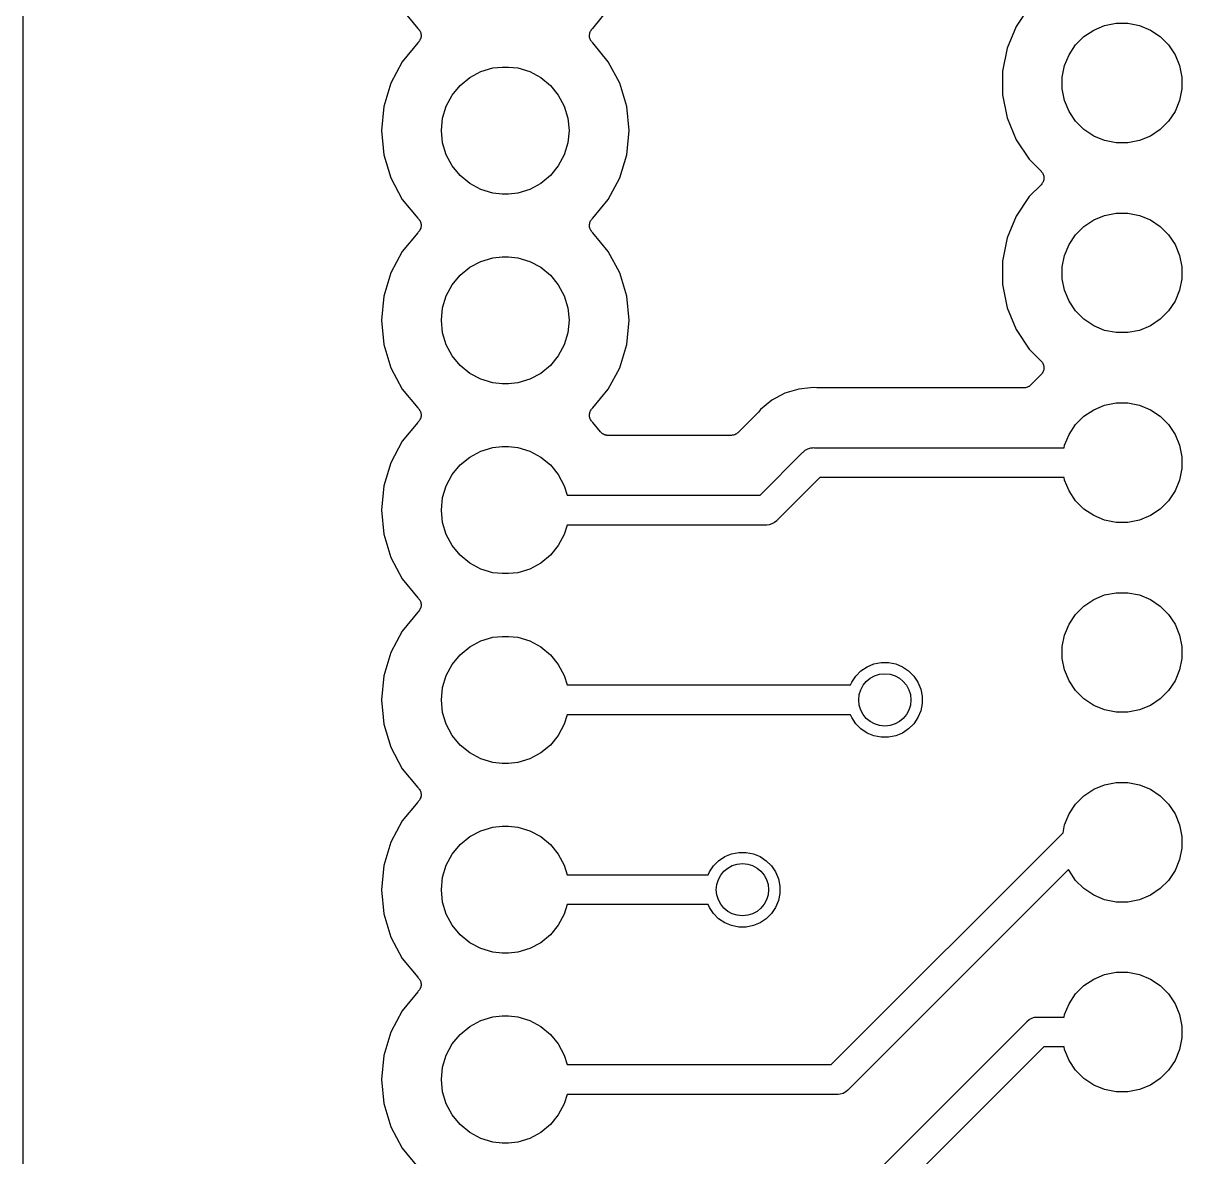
# Model space of a CAD drawing. Extents: x 122.5 to 192.5, y -149.3 to -74.2.
# Drawn here: x 122.45 to 137.96, y -104.54 to -89.37 of the extents above; entities that cross this region are included whole.
import ezdxf

# ---------------------------------------------------------------- set-up
doc = ezdxf.new("R2010")
doc.units = 0
doc.header["$MEASUREMENT"] = 0
doc.layers.add('BLACK', color=7, linetype='CONTINUOUS')

msp = doc.modelspace()

# ---------------------------------------------------------------- linework, layer by layer
at = {"layer": 'BLACK', "linetype": 'CONTINUOUS'}
for p, q in [((122.453, -149.2), (122.453, -74.32)), ((135.917, -89.1501), (135.742, -89.4121)), ((127.526, -89.1861), (127.733, -89.4374)), ((130.077, -89.438), (130.284, -89.1861)), ((127.733, -89.4374), (127.733, -89.4374)), ((127.733, -89.4374), (127.733, -89.4375)), ((127.733, -89.4375), (127.733, -89.4375)), ((127.733, -89.4375), (127.733, -89.438)), ((127.733, -89.438), (127.742, -89.4466)), ((127.742, -89.4466), (127.75, -89.4551)), ((127.75, -89.4551), (127.75, -89.4554)), ((127.75, -89.4554), (127.751, -89.4557)), ((127.751, -89.4557), (127.757, -89.4658)), ((127.757, -89.4658), (127.764, -89.4758)), ((130.042, -89.4861), (130.047, -89.4749)), ((130.047, -89.4743), (130.054, -89.4643)), ((130.047, -89.4746), (130.047, -89.4743)), ((130.047, -89.4749), (130.047, -89.4746)), ((130.054, -89.4643), (130.06, -89.4543)), ((130.06, -89.4543), (130.061, -89.4541)), ((130.061, -89.4537), (130.07, -89.4453)), ((130.061, -89.4541), (130.061, -89.4537)), ((130.07, -89.4453), (130.077, -89.438)), ((135.742, -89.4121), (135.621, -89.7033)), ((136.65, -89.5486), (136.781, -89.461)), ((136.781, -89.461), (136.927, -89.4007)), ((136.927, -89.4007), (137.081, -89.37)), ((137.081, -89.37), (137.239, -89.37)), ((137.239, -89.37), (137.393, -89.4007)), ((137.393, -89.4007), (137.539, -89.461)), ((137.539, -89.461), (137.67, -89.5486)), ((127.74, -89.6248), (127.733, -89.632)), ((127.749, -89.6163), (127.74, -89.6248)), ((127.75, -89.6157), (127.749, -89.6159)), ((127.749, -89.6159), (127.749, -89.6163)), ((127.756, -89.6057), (127.75, -89.6157)), ((127.763, -89.5957), (127.756, -89.6057)), ((127.768, -89.5839), (127.763, -89.5951)), ((127.763, -89.5951), (127.763, -89.5954)), ((127.763, -89.5954), (127.763, -89.5957)), ((127.764, -89.4758), (127.764, -89.4762)), ((127.764, -89.4762), (127.764, -89.4765)), ((127.764, -89.4765), (127.769, -89.4877)), ((127.773, -89.5729), (127.768, -89.5839)), ((127.769, -89.4877), (127.773, -89.4988)), ((127.773, -89.4988), (127.773, -89.4992)), ((127.773, -89.4992), (127.773, -89.4995)), ((127.773, -89.4995), (127.776, -89.5114)), ((127.775, -89.5604), (127.773, -89.5722)), ((127.773, -89.5722), (127.773, -89.5725)), ((127.773, -89.5725), (127.773, -89.5729)), ((127.778, -89.5487), (127.775, -89.5604)), ((127.776, -89.5114), (127.778, -89.5231)), ((127.778, -89.5231), (127.778, -89.5235)), ((127.778, -89.5235), (127.778, -89.5239)), ((127.778, -89.5239), (127.778, -89.5359)), ((127.778, -89.5359), (127.778, -89.5479)), ((127.778, -89.5479), (127.778, -89.5483)), ((127.778, -89.5483), (127.778, -89.5487)), ((130.032, -89.5213), (130.035, -89.5096)), ((130.032, -89.5217), (130.032, -89.5213)), ((130.032, -89.5221), (130.032, -89.5217)), ((130.032, -89.5341), (130.032, -89.5221)), ((130.032, -89.5461), (130.032, -89.5341)), ((130.032, -89.5465), (130.032, -89.5461)), ((130.032, -89.5469), (130.032, -89.5465)), ((130.034, -89.5586), (130.032, -89.5469)), ((130.037, -89.5705), (130.034, -89.5586)), ((130.035, -89.5096), (130.037, -89.4978)), ((130.037, -89.4971), (130.042, -89.4861)), ((130.037, -89.4975), (130.037, -89.4971)), ((130.037, -89.4978), (130.037, -89.4975)), ((130.037, -89.5708), (130.037, -89.5705)), ((130.037, -89.5712), (130.037, -89.5708)), ((130.041, -89.5823), (130.037, -89.5712)), ((130.046, -89.5935), (130.041, -89.5823)), ((130.046, -89.5938), (130.046, -89.5935)), ((130.046, -89.5942), (130.046, -89.5938)), ((130.053, -89.6042), (130.046, -89.5942)), ((130.059, -89.6143), (130.053, -89.6042)), ((130.06, -89.6146), (130.059, -89.6143)), ((130.06, -89.6149), (130.06, -89.6146)), ((130.068, -89.6234), (130.06, -89.6149)), ((130.077, -89.632), (130.068, -89.6234)), ((136.539, -89.66), (136.65, -89.5486)), ((137.67, -89.5486), (137.781, -89.66)), ((127.733, -89.632), (127.526, -89.8839)), ((130.077, -89.6325), (130.077, -89.632)), ((130.077, -89.6326), (130.077, -89.6325)), ((130.077, -89.6325), (130.077, -89.6325)), ((130.077, -89.6325), (130.077, -89.6325)), ((130.284, -89.8839), (130.077, -89.6326)), ((135.621, -89.7033), (135.56, -90.0124)), ((136.451, -89.7911), (136.539, -89.66)), ((137.781, -89.66), (137.869, -89.7911)), ((127.526, -89.8839), (127.373, -90.1705)), ((130.437, -90.1705), (130.284, -89.8839)), ((136.36, -90.0912), (136.391, -89.9366)), ((136.391, -89.9366), (136.451, -89.7911)), ((137.869, -89.7911), (137.929, -89.9366)), ((137.929, -89.9366), (137.96, -90.0912)), ((128.301, -90.2011), (128.43, -90.0948)), ((128.43, -90.0948), (128.578, -90.0159)), ((128.578, -90.0159), (128.738, -89.9673)), ((128.738, -89.9673), (128.863, -89.955)), ((128.863, -89.955), (128.947, -89.955)), ((128.947, -89.955), (129.072, -89.9673)), ((129.072, -89.9673), (129.232, -90.0159)), ((129.232, -90.0159), (129.38, -90.0948)), ((129.38, -90.0948), (129.509, -90.2011)), ((135.56, -90.0124), (135.56, -90.3276)), ((136.36, -90.2488), (136.36, -90.0912)), ((137.96, -90.0912), (137.96, -90.2488)), ((127.373, -90.1705), (127.279, -90.4815)), ((128.195, -90.3305), (128.301, -90.2011)), ((129.509, -90.2011), (129.615, -90.3305)), ((130.531, -90.4815), (130.437, -90.1705)), ((136.391, -90.4034), (136.36, -90.2488)), ((137.96, -90.2488), (137.929, -90.4034)), ((128.116, -90.4781), (128.195, -90.3305)), ((129.615, -90.3305), (129.694, -90.4781)), ((135.56, -90.3276), (135.621, -90.6367)), ((136.451, -90.5489), (136.391, -90.4034)), ((137.929, -90.4034), (137.869, -90.5489)), ((127.279, -90.4815), (127.247, -90.805)), ((128.067, -90.6384), (128.116, -90.4781)), ((129.694, -90.4781), (129.743, -90.6384)), ((130.563, -90.805), (130.531, -90.4815)), ((136.539, -90.68), (136.451, -90.5489)), ((137.869, -90.5489), (137.781, -90.68)), ((128.051, -90.805), (128.067, -90.6384)), ((129.743, -90.6384), (129.759, -90.805)), ((135.621, -90.6367), (135.742, -90.9279)), ((136.65, -90.7914), (136.539, -90.68)), ((137.781, -90.68), (137.67, -90.7914)), ((127.247, -90.805), (127.279, -91.1285)), ((128.067, -90.9716), (128.051, -90.805)), ((129.759, -90.805), (129.743, -90.9716)), ((130.531, -91.1285), (130.563, -90.805)), ((136.781, -90.879), (136.65, -90.7914)), ((137.67, -90.7914), (137.539, -90.879)), ((128.116, -91.1319), (128.067, -90.9716)), ((129.743, -90.9716), (129.694, -91.1319)), ((135.742, -90.9279), (135.917, -91.1899)), ((136.927, -90.9393), (136.781, -90.879)), ((137.081, -90.97), (136.927, -90.9393)), ((137.239, -90.97), (137.081, -90.97)), ((137.393, -90.9393), (137.239, -90.97)), ((137.539, -90.879), (137.393, -90.9393)), ((127.279, -91.1285), (127.373, -91.4395)), ((128.195, -91.2795), (128.116, -91.1319)), ((129.694, -91.1319), (129.615, -91.2795)), ((130.437, -91.4395), (130.531, -91.1285)), ((128.301, -91.4089), (128.195, -91.2795)), ((129.615, -91.2795), (129.509, -91.4089)), ((135.917, -91.1899), (136.077, -91.3502)), ((127.373, -91.4395), (127.526, -91.7261)), ((128.43, -91.5152), (128.301, -91.4089)), ((129.509, -91.4089), (129.38, -91.5152)), ((130.284, -91.7261), (130.437, -91.4395)), ((136.077, -91.3502), (136.078, -91.3508)), ((136.078, -91.3508), (136.078, -91.3508)), ((136.078, -91.3508), (136.078, -91.3508)), ((136.078, -91.3508), (136.079, -91.3515)), ((136.079, -91.3515), (136.086, -91.3609)), ((136.086, -91.3609), (136.094, -91.3701)), ((136.094, -91.3701), (136.094, -91.3705)), ((136.094, -91.3705), (136.094, -91.3708)), ((136.094, -91.3708), (136.1, -91.3815)), ((136.105, -91.4896), (136.099, -91.5001)), ((136.1, -91.3815), (136.105, -91.392)), ((136.105, -91.392), (136.105, -91.3924)), ((136.105, -91.3924), (136.106, -91.3928)), ((136.108, -91.4774), (136.105, -91.4888)), ((136.105, -91.4888), (136.105, -91.4892)), ((136.105, -91.4892), (136.105, -91.4896)), ((136.106, -91.3928), (136.109, -91.4044)), ((136.112, -91.466), (136.108, -91.4774)), ((136.109, -91.4044), (136.112, -91.4158)), ((136.112, -91.4158), (136.112, -91.4162)), ((136.112, -91.4162), (136.112, -91.4166)), ((136.112, -91.4166), (136.114, -91.4285)), ((136.113, -91.4532), (136.112, -91.4651)), ((136.112, -91.4651), (136.112, -91.4655)), ((136.112, -91.4655), (136.112, -91.466)), ((136.115, -91.4413), (136.113, -91.4532)), ((136.114, -91.4285), (136.115, -91.4404)), ((136.115, -91.4404), (136.115, -91.4409)), ((136.115, -91.4409), (136.115, -91.4413)), ((128.578, -91.5941), (128.43, -91.5152)), ((128.738, -91.6427), (128.578, -91.5941)), ((128.863, -91.655), (128.738, -91.6427)), ((129.072, -91.6427), (128.947, -91.655)), ((129.232, -91.5941), (129.072, -91.6427)), ((129.38, -91.5152), (129.232, -91.5941)), ((136.077, -91.5298), (135.917, -91.6901)), ((136.085, -91.5205), (136.077, -91.5298)), ((136.093, -91.5114), (136.085, -91.5205)), ((136.099, -91.5001), (136.093, -91.5106)), ((136.093, -91.5106), (136.093, -91.511)), ((136.093, -91.511), (136.093, -91.5114)), ((127.526, -91.7261), (127.733, -91.9774)), ((128.947, -91.655), (128.863, -91.655)), ((130.077, -91.978), (130.284, -91.7261)), ((135.917, -91.6901), (135.742, -91.9521)), ((135.742, -91.9521), (135.621, -92.2433)), ((136.781, -92.001), (136.927, -91.9407)), ((136.927, -91.9407), (137.081, -91.91)), ((137.081, -91.91), (137.239, -91.91)), ((137.239, -91.91), (137.393, -91.9407)), ((137.393, -91.9407), (137.539, -92.001)), ((127.733, -91.9774), (127.733, -91.9774)), ((127.733, -91.9774), (127.733, -91.9775)), ((127.733, -91.9775), (127.733, -91.9775)), ((127.733, -91.9775), (127.733, -91.978)), ((127.733, -91.978), (127.742, -91.9866)), ((127.742, -91.9866), (127.75, -91.9951)), ((127.75, -91.9951), (127.75, -91.9954)), ((127.75, -91.9954), (127.751, -91.9957)), ((127.751, -91.9957), (127.757, -92.0058)), ((127.757, -92.0058), (127.764, -92.0158)), ((127.764, -92.0158), (127.764, -92.0162)), ((127.764, -92.0162), (127.764, -92.0165)), ((127.764, -92.0165), (127.769, -92.0277)), ((127.769, -92.0277), (127.773, -92.0388)), ((127.773, -92.0388), (127.773, -92.0392)), ((127.773, -92.0392), (127.773, -92.0395)), ((127.773, -92.0395), (127.776, -92.0514)), ((127.775, -92.1004), (127.773, -92.1122)), ((127.778, -92.0887), (127.775, -92.1004)), ((127.776, -92.0514), (127.778, -92.0631)), ((127.778, -92.0631), (127.778, -92.0635)), ((127.778, -92.0635), (127.778, -92.0639)), ((127.778, -92.0639), (127.778, -92.0759)), ((127.778, -92.0759), (127.778, -92.0879)), ((127.778, -92.0879), (127.778, -92.0883)), ((127.778, -92.0883), (127.778, -92.0887)), ((130.032, -92.0613), (130.035, -92.0496)), ((130.032, -92.0617), (130.032, -92.0613)), ((130.032, -92.0621), (130.032, -92.0617)), ((130.032, -92.0741), (130.032, -92.0621)), ((130.032, -92.0861), (130.032, -92.0741)), ((130.032, -92.0865), (130.032, -92.0861)), ((130.032, -92.0869), (130.032, -92.0865)), ((130.034, -92.0986), (130.032, -92.0869)), ((130.037, -92.1105), (130.034, -92.0986)), ((130.035, -92.0496), (130.037, -92.0378)), ((130.037, -92.0371), (130.042, -92.0261)), ((130.037, -92.0375), (130.037, -92.0371)), ((130.037, -92.0378), (130.037, -92.0375)), ((130.037, -92.1108), (130.037, -92.1105)), ((130.037, -92.1112), (130.037, -92.1108)), ((130.041, -92.1223), (130.037, -92.1112)), ((130.042, -92.0261), (130.047, -92.0149)), ((130.047, -92.0143), (130.054, -92.0043)), ((130.047, -92.0146), (130.047, -92.0143)), ((130.047, -92.0149), (130.047, -92.0146)), ((130.054, -92.0043), (130.06, -91.9943)), ((130.06, -91.9943), (130.061, -91.9941)), ((130.061, -91.9937), (130.07, -91.9853)), ((130.061, -91.9941), (130.061, -91.9937)), ((130.07, -91.9853), (130.077, -91.978)), ((136.539, -92.2), (136.65, -92.0886)), ((136.65, -92.0886), (136.781, -92.001)), ((137.539, -92.001), (137.67, -92.0886)), ((137.67, -92.0886), (137.781, -92.2)), ((127.733, -92.172), (127.526, -92.4239)), ((127.74, -92.1648), (127.733, -92.172)), ((127.749, -92.1563), (127.74, -92.1648)), ((127.75, -92.1557), (127.749, -92.1559)), ((127.749, -92.1559), (127.749, -92.1563)), ((127.756, -92.1457), (127.75, -92.1557)), ((127.763, -92.1357), (127.756, -92.1457)), ((127.768, -92.1239), (127.763, -92.1351)), ((127.763, -92.1351), (127.763, -92.1354)), ((127.763, -92.1354), (127.763, -92.1357)), ((127.773, -92.1129), (127.768, -92.1239)), ((127.773, -92.1122), (127.773, -92.1125)), ((127.773, -92.1125), (127.773, -92.1129)), ((130.046, -92.1335), (130.041, -92.1223)), ((130.046, -92.1338), (130.046, -92.1335)), ((130.046, -92.1342), (130.046, -92.1338)), ((130.053, -92.1442), (130.046, -92.1342)), ((130.059, -92.1543), (130.053, -92.1442)), ((130.06, -92.1546), (130.059, -92.1543)), ((130.06, -92.1549), (130.06, -92.1546)), ((130.068, -92.1634), (130.06, -92.1549)), ((130.077, -92.172), (130.068, -92.1634)), ((130.077, -92.1725), (130.077, -92.172)), ((130.077, -92.1726), (130.077, -92.1725)), ((130.077, -92.1725), (130.077, -92.1725)), ((130.284, -92.4239), (130.077, -92.1726)), ((130.077, -92.1726), (130.077, -92.1726)), ((135.621, -92.2433), (135.56, -92.5524)), ((136.451, -92.3311), (136.539, -92.2)), ((137.781, -92.2), (137.869, -92.3311)), ((136.391, -92.4766), (136.451, -92.3311)), ((137.869, -92.3311), (137.929, -92.4766)), ((127.526, -92.4239), (127.373, -92.7105)), ((128.43, -92.6348), (128.578, -92.5559)), ((128.578, -92.5559), (128.738, -92.5073)), ((128.738, -92.5073), (128.863, -92.495)), ((128.863, -92.495), (128.947, -92.495)), ((128.947, -92.495), (129.072, -92.5073)), ((129.072, -92.5073), (129.232, -92.5559)), ((129.232, -92.5559), (129.38, -92.6348)), ((130.437, -92.7105), (130.284, -92.4239)), ((135.56, -92.5524), (135.56, -92.8676)), ((136.36, -92.6312), (136.391, -92.4766)), ((137.929, -92.4766), (137.96, -92.6312)), ((127.373, -92.7105), (127.279, -93.0215)), ((128.301, -92.7411), (128.43, -92.6348)), ((129.38, -92.6348), (129.509, -92.7411)), ((130.531, -93.0215), (130.437, -92.7105)), ((136.36, -92.7888), (136.36, -92.6312)), ((137.96, -92.6312), (137.96, -92.7888)), ((128.116, -93.0181), (128.195, -92.8705)), ((128.195, -92.8705), (128.301, -92.7411)), ((129.509, -92.7411), (129.615, -92.8705)), ((129.615, -92.8705), (129.694, -93.0181)), ((135.56, -92.8676), (135.621, -93.1767)), ((136.391, -92.9434), (136.36, -92.7888)), ((137.96, -92.7888), (137.929, -92.9434)), ((127.279, -93.0215), (127.247, -93.345)), ((128.067, -93.1784), (128.116, -93.0181)), ((129.694, -93.0181), (129.743, -93.1784)), ((130.563, -93.345), (130.531, -93.0215)), ((136.451, -93.0889), (136.391, -92.9434)), ((137.929, -92.9434), (137.869, -93.0889)), ((128.051, -93.345), (128.067, -93.1784)), ((129.743, -93.1784), (129.759, -93.345)), ((135.621, -93.1767), (135.742, -93.4679)), ((136.539, -93.22), (136.451, -93.0889)), ((137.869, -93.0889), (137.781, -93.22)), ((127.247, -93.345), (127.279, -93.6685)), ((128.067, -93.5116), (128.051, -93.345)), ((129.759, -93.345), (129.743, -93.5116)), ((130.531, -93.6685), (130.563, -93.345)), ((136.65, -93.3314), (136.539, -93.22)), ((136.781, -93.419), (136.65, -93.3314)), ((137.67, -93.3314), (137.539, -93.419)), ((137.781, -93.22), (137.67, -93.3314)), ((135.742, -93.4679), (135.917, -93.7299)), ((136.927, -93.4793), (136.781, -93.419)), ((137.081, -93.51), (136.927, -93.4793)), ((137.393, -93.4793), (137.239, -93.51)), ((137.539, -93.419), (137.393, -93.4793)), ((128.116, -93.6719), (128.067, -93.5116)), ((129.743, -93.5116), (129.694, -93.6719)), ((137.239, -93.51), (137.081, -93.51)), ((127.279, -93.6685), (127.373, -93.9795)), ((128.195, -93.8195), (128.116, -93.6719)), ((129.694, -93.6719), (129.615, -93.8195)), ((130.437, -93.9795), (130.531, -93.6685)), ((135.917, -93.7299), (136.077, -93.8902)), ((128.301, -93.9489), (128.195, -93.8195)), ((128.43, -94.0552), (128.301, -93.9489)), ((129.509, -93.9489), (129.38, -94.0552)), ((129.615, -93.8195), (129.509, -93.9489)), ((136.077, -93.8902), (136.078, -93.8908)), ((136.078, -93.8908), (136.078, -93.8908)), ((136.078, -93.8908), (136.078, -93.8909)), ((136.078, -93.8909), (136.079, -93.8915)), ((136.079, -93.8915), (136.086, -93.9008)), ((136.086, -93.9008), (136.094, -93.9101)), ((136.094, -93.9101), (136.094, -93.9105)), ((136.094, -93.9105), (136.094, -93.9108)), ((136.094, -93.9108), (136.1, -93.9214)), ((136.1, -93.9214), (136.105, -93.932)), ((136.105, -93.932), (136.105, -93.9324)), ((136.105, -93.9324), (136.106, -93.9328)), ((136.106, -93.9328), (136.109, -93.9442)), ((136.109, -93.9442), (136.112, -93.9558)), ((136.112, -93.9558), (136.112, -93.9562)), ((136.112, -93.9562), (136.112, -93.9566)), ((136.112, -93.9566), (136.114, -93.9684)), ((136.114, -93.9684), (136.115, -93.9804)), ((127.373, -93.9795), (127.526, -94.2661)), ((128.578, -94.1341), (128.43, -94.0552)), ((129.38, -94.0552), (129.232, -94.1341)), ((130.284, -94.2661), (130.437, -93.9795)), ((136.077, -94.0698), (135.934, -94.2128)), ((136.085, -94.0605), (136.077, -94.0698)), ((136.093, -94.0514), (136.085, -94.0605)), ((136.099, -94.04), (136.093, -94.0506)), ((136.093, -94.0506), (136.093, -94.051)), ((136.093, -94.051), (136.093, -94.0514)), ((136.105, -94.0296), (136.099, -94.04)), ((136.108, -94.0173), (136.105, -94.0288)), ((136.105, -94.0288), (136.105, -94.0292)), ((136.105, -94.0292), (136.105, -94.0296)), ((136.112, -94.006), (136.108, -94.0173)), ((136.113, -93.9931), (136.112, -94.0051)), ((136.112, -94.0051), (136.112, -94.0055)), ((136.112, -94.0055), (136.112, -94.006)), ((136.115, -93.9813), (136.113, -93.9931)), ((136.115, -93.9804), (136.115, -93.9809)), ((136.115, -93.9809), (136.115, -93.9813)), ((127.526, -94.2661), (127.733, -94.5174)), ((128.738, -94.1827), (128.578, -94.1341)), ((128.863, -94.195), (128.738, -94.1827)), ((128.947, -94.195), (128.863, -94.195)), ((129.072, -94.1827), (128.947, -94.195)), ((129.232, -94.1341), (129.072, -94.1827)), ((130.077, -94.518), (130.284, -94.2661)), ((132.836, -94.2645), (132.648, -94.3216)), ((132.989, -94.2494), (132.836, -94.2645)), ((132.99, -94.2494), (132.989, -94.2494)), ((133.032, -94.2452), (132.99, -94.2494)), ((133.075, -94.2494), (133.032, -94.2452)), ((133.081, -94.2494), (133.075, -94.2494)), ((133.086, -94.25), (133.081, -94.2494)), ((133.088, -94.25), (133.086, -94.25)), ((135.845, -94.25), (133.088, -94.25)), ((135.856, -94.2489), (135.845, -94.25)), ((135.868, -94.2478), (135.856, -94.2489)), ((135.869, -94.2476), (135.868, -94.2478)), ((135.881, -94.2442), (135.869, -94.2476)), ((135.869, -94.2476), (135.869, -94.2476)), ((135.892, -94.2409), (135.881, -94.2442)), ((135.893, -94.2404), (135.892, -94.2406)), ((135.892, -94.2406), (135.892, -94.2409)), ((135.903, -94.2349), (135.893, -94.2404)), ((135.914, -94.2295), (135.903, -94.2349)), ((135.915, -94.2288), (135.914, -94.2291)), ((135.914, -94.2291), (135.914, -94.2295)), ((135.924, -94.2214), (135.915, -94.2288)), ((135.933, -94.214), (135.924, -94.2214)), ((135.934, -94.2131), (135.933, -94.214)), ((135.934, -94.2128), (135.934, -94.2131)), ((135.934, -94.2131), (135.934, -94.2131)), ((135.934, -94.2131), (135.934, -94.2131)), ((132.474, -94.4145), (132.322, -94.5395)), ((132.648, -94.3216), (132.474, -94.4145)), ((127.733, -94.5174), (127.733, -94.5174)), ((127.733, -94.5174), (127.733, -94.5175)), ((127.733, -94.5175), (127.733, -94.5175)), ((127.733, -94.5175), (127.733, -94.518)), ((127.733, -94.518), (127.742, -94.5266)), ((127.742, -94.5266), (127.75, -94.5351)), ((127.75, -94.5351), (127.75, -94.5354)), ((127.75, -94.5354), (127.751, -94.5357)), ((127.751, -94.5357), (127.757, -94.5458)), ((127.757, -94.5458), (127.764, -94.5558)), ((127.764, -94.5558), (127.764, -94.5562)), ((127.764, -94.5562), (127.764, -94.5565)), ((127.764, -94.5565), (127.769, -94.5677)), ((127.769, -94.5677), (127.773, -94.5788)), ((127.773, -94.5788), (127.773, -94.5792)), ((127.773, -94.5792), (127.773, -94.5795)), ((127.773, -94.5795), (127.776, -94.5914)), ((127.776, -94.5914), (127.778, -94.6031)), ((130.032, -94.6013), (130.035, -94.5896)), ((130.035, -94.5896), (130.037, -94.5778)), ((130.037, -94.5771), (130.042, -94.5661)), ((130.037, -94.5775), (130.037, -94.5771)), ((130.037, -94.5778), (130.037, -94.5775)), ((130.042, -94.5661), (130.047, -94.5549)), ((130.047, -94.5543), (130.054, -94.5443)), ((130.047, -94.5546), (130.047, -94.5543)), ((130.047, -94.5549), (130.047, -94.5546)), ((130.054, -94.5443), (130.06, -94.5343)), ((130.06, -94.5343), (130.061, -94.5341)), ((130.061, -94.5337), (130.07, -94.5253)), ((130.061, -94.5341), (130.061, -94.5337)), ((130.07, -94.5253), (130.077, -94.518)), ((132.286, -94.582), (132.02, -94.8478)), ((132.29, -94.5779), (132.286, -94.582)), ((132.293, -94.5742), (132.29, -94.5779)), ((132.295, -94.5728), (132.293, -94.5742)), ((132.322, -94.5395), (132.295, -94.5728)), ((136.65, -94.6286), (136.781, -94.541)), ((136.781, -94.541), (136.927, -94.4807)), ((136.927, -94.4807), (137.081, -94.45)), ((137.081, -94.45), (137.239, -94.45)), ((137.239, -94.45), (137.393, -94.4807)), ((137.393, -94.4807), (137.539, -94.541)), ((137.539, -94.541), (137.67, -94.6286)), ((127.733, -94.712), (127.526, -94.9639)), ((127.74, -94.7048), (127.733, -94.712)), ((127.749, -94.6963), (127.74, -94.7048)), ((127.75, -94.6957), (127.749, -94.6959)), ((127.749, -94.6959), (127.749, -94.6963)), ((127.756, -94.6857), (127.75, -94.6957)), ((127.763, -94.6757), (127.756, -94.6857)), ((127.768, -94.6639), (127.763, -94.6751)), ((127.763, -94.6751), (127.763, -94.6754)), ((127.763, -94.6754), (127.763, -94.6757)), ((127.773, -94.6529), (127.768, -94.6639)), ((127.775, -94.6404), (127.773, -94.6522)), ((127.773, -94.6522), (127.773, -94.6525)), ((127.773, -94.6525), (127.773, -94.6529)), ((127.778, -94.6287), (127.775, -94.6404)), ((127.778, -94.6031), (127.778, -94.6035)), ((127.778, -94.6035), (127.778, -94.6039)), ((127.778, -94.6039), (127.778, -94.6159)), ((127.778, -94.6159), (127.778, -94.6279)), ((127.778, -94.6279), (127.778, -94.6283)), ((127.778, -94.6283), (127.778, -94.6287)), ((130.032, -94.6017), (130.032, -94.6013)), ((130.032, -94.6021), (130.032, -94.6017)), ((130.032, -94.614), (130.032, -94.6021)), ((130.032, -94.6261), (130.032, -94.614)), ((130.032, -94.6265), (130.032, -94.6261)), ((130.032, -94.6269), (130.032, -94.6265)), ((130.034, -94.6386), (130.032, -94.6269)), ((130.037, -94.6505), (130.034, -94.6386)), ((130.037, -94.6508), (130.037, -94.6505)), ((130.037, -94.6512), (130.037, -94.6508)), ((130.041, -94.6623), (130.037, -94.6512)), ((130.046, -94.6735), (130.041, -94.6623)), ((130.046, -94.6738), (130.046, -94.6735)), ((130.046, -94.6742), (130.046, -94.6738)), ((130.053, -94.6842), (130.046, -94.6742)), ((130.059, -94.6943), (130.053, -94.6842)), ((130.06, -94.6946), (130.059, -94.6943)), ((130.06, -94.6949), (130.06, -94.6946)), ((130.068, -94.7034), (130.06, -94.6949)), ((130.077, -94.712), (130.068, -94.7034)), ((130.077, -94.7125), (130.077, -94.712)), ((130.077, -94.7126), (130.077, -94.7125)), ((130.077, -94.7125), (130.077, -94.7125)), ((130.077, -94.7125), (130.077, -94.7125)), ((130.181, -94.8386), (130.077, -94.7126)), ((136.451, -94.8711), (136.539, -94.74)), ((136.539, -94.74), (136.65, -94.6286)), ((137.67, -94.6286), (137.781, -94.74)), ((137.781, -94.74), (137.869, -94.8711)), ((130.185, -94.8425), (130.181, -94.8386)), ((130.188, -94.8469), (130.185, -94.8425)), ((130.193, -94.8513), (130.188, -94.8469)), ((130.198, -94.8561), (130.193, -94.8513)), ((130.203, -94.8592), (130.198, -94.8561)), ((130.207, -94.8628), (130.203, -94.8592)), ((130.213, -94.8661), (130.207, -94.8628)), ((130.219, -94.8699), (130.213, -94.8661)), ((130.224, -94.872), (130.219, -94.8699)), ((130.229, -94.8747), (130.224, -94.872)), ((130.235, -94.8768), (130.229, -94.8747)), ((130.242, -94.8794), (130.235, -94.8768)), ((130.247, -94.8805), (130.242, -94.8794)), ((130.252, -94.8822), (130.247, -94.8805)), ((130.259, -94.883), (130.252, -94.8822)), ((130.266, -94.8843), (130.259, -94.883)), ((130.272, -94.8844), (130.266, -94.8843)), ((130.277, -94.885), (130.272, -94.8844)), ((130.279, -94.885), (130.277, -94.885)), ((131.931, -94.885), (130.279, -94.885)), ((131.942, -94.8839), (131.931, -94.885)), ((131.954, -94.8828), (131.942, -94.8839)), ((131.955, -94.8826), (131.954, -94.8828)), ((131.967, -94.8792), (131.955, -94.8826)), ((131.955, -94.8826), (131.955, -94.8826)), ((131.978, -94.8759), (131.967, -94.8792)), ((131.979, -94.8754), (131.978, -94.8756)), ((131.978, -94.8756), (131.978, -94.8759)), ((131.989, -94.8699), (131.979, -94.8754)), ((132, -94.8645), (131.989, -94.8699)), ((132.001, -94.8638), (132, -94.8641)), ((132, -94.8641), (132, -94.8645)), ((132.01, -94.8564), (132.001, -94.8638)), ((132.019, -94.849), (132.01, -94.8564)), ((132.02, -94.8481), (132.019, -94.849)), ((132.02, -94.8478), (132.02, -94.8481)), ((132.02, -94.8481), (132.02, -94.8481)), ((132.02, -94.8481), (132.02, -94.8481)), ((136.391, -95.0166), (136.451, -94.8711)), ((137.869, -94.8711), (137.929, -95.0166)), ((127.526, -94.9639), (127.373, -95.2505)), ((128.578, -95.0959), (128.738, -95.0473)), ((128.738, -95.0473), (128.863, -95.035)), ((128.863, -95.035), (128.947, -95.035)), ((128.947, -95.035), (129.072, -95.0473)), ((129.072, -95.0473), (129.232, -95.0959)), ((132.956, -95.0643), (132.993, -95.0529)), ((132.993, -95.0529), (133.023, -95.05)), ((133.023, -95.05), (133.032, -95.049)), ((133.032, -95.049), (133.042, -95.05)), ((133.042, -95.05), (136.384, -95.05)), ((136.384, -95.05), (136.391, -95.0166)), ((137.929, -95.0166), (137.96, -95.1712)), ((128.301, -95.2811), (128.43, -95.1748)), ((128.43, -95.1748), (128.578, -95.0959)), ((129.232, -95.0959), (129.38, -95.1748)), ((129.38, -95.1748), (129.509, -95.2811)), ((132.315, -95.685), (132.884, -95.1155)), ((132.884, -95.1155), (132.89, -95.1079)), ((132.89, -95.1079), (132.921, -95.0829)), ((132.921, -95.0829), (132.956, -95.0643)), ((137.96, -95.1712), (137.96, -95.3288)), ((127.373, -95.2505), (127.279, -95.5615)), ((128.195, -95.4105), (128.301, -95.2811)), ((129.509, -95.2811), (129.615, -95.4105)), ((137.96, -95.3288), (137.929, -95.4834)), ((128.116, -95.5581), (128.195, -95.4105)), ((129.615, -95.4105), (129.694, -95.5581)), ((133.115, -95.45), (132.546, -96.0195)), ((136.384, -95.45), (133.115, -95.45)), ((136.391, -95.4834), (136.384, -95.45)), ((136.451, -95.6289), (136.391, -95.4834)), ((137.929, -95.4834), (137.869, -95.6289)), ((127.279, -95.5615), (127.247, -95.885)), ((128.067, -95.7184), (128.116, -95.5581)), ((129.694, -95.5581), (129.733, -95.685)), ((136.539, -95.76), (136.451, -95.6289)), ((137.869, -95.6289), (137.781, -95.76)), ((128.051, -95.885), (128.067, -95.7184)), ((129.733, -95.685), (132.315, -95.685)), ((136.65, -95.8714), (136.539, -95.76)), ((137.781, -95.76), (137.67, -95.8714)), ((127.247, -95.885), (127.279, -96.2085)), ((128.067, -96.0516), (128.051, -95.885)), ((136.781, -95.959), (136.65, -95.8714)), ((136.927, -96.0193), (136.781, -95.959)), ((137.539, -95.959), (137.393, -96.0193)), ((137.67, -95.8714), (137.539, -95.959)), ((128.116, -96.2119), (128.067, -96.0516)), ((129.733, -96.085), (129.694, -96.2119)), ((132.388, -96.085), (129.733, -96.085)), ((132.398, -96.086), (132.388, -96.085)), ((132.407, -96.085), (132.398, -96.086)), ((132.437, -96.0821), (132.407, -96.085)), ((132.407, -96.085), (132.407, -96.085)), ((132.474, -96.0707), (132.437, -96.0821)), ((132.509, -96.0521), (132.474, -96.0707)), ((132.54, -96.0271), (132.509, -96.0521)), ((132.546, -96.0195), (132.54, -96.0271)), ((137.081, -96.05), (136.927, -96.0193)), ((137.239, -96.05), (137.081, -96.05)), ((137.393, -96.0193), (137.239, -96.05)), ((127.279, -96.2085), (127.373, -96.5195)), ((128.195, -96.3595), (128.116, -96.2119)), ((129.694, -96.2119), (129.615, -96.3595)), ((128.301, -96.4889), (128.195, -96.3595)), ((129.615, -96.3595), (129.509, -96.4889)), ((127.373, -96.5195), (127.526, -96.8061)), ((128.43, -96.5952), (128.301, -96.4889)), ((128.578, -96.6741), (128.43, -96.5952)), ((129.38, -96.5952), (129.232, -96.6741)), ((129.509, -96.4889), (129.38, -96.5952)), ((128.738, -96.7227), (128.578, -96.6741)), ((128.863, -96.735), (128.738, -96.7227)), ((128.947, -96.735), (128.863, -96.735)), ((129.072, -96.7227), (128.947, -96.735)), ((129.232, -96.6741), (129.072, -96.7227)), ((127.526, -96.8061), (127.733, -97.0574)), ((127.733, -97.0574), (127.733, -97.0574)), ((127.733, -97.0574), (127.733, -97.0575)), ((127.733, -97.0575), (127.733, -97.0575)), ((127.733, -97.0575), (127.733, -97.058)), ((127.733, -97.058), (127.742, -97.0666)), ((127.742, -97.0666), (127.75, -97.0751)), ((136.781, -97.081), (136.927, -97.0207)), ((136.927, -97.0207), (137.081, -96.99)), ((137.081, -96.99), (137.239, -96.99)), ((137.239, -96.99), (137.393, -97.0207)), ((137.393, -97.0207), (137.539, -97.081)), ((127.75, -97.0751), (127.75, -97.0754)), ((127.75, -97.0754), (127.751, -97.0757)), ((127.756, -97.2257), (127.75, -97.2357)), ((127.751, -97.0757), (127.757, -97.0858)), ((127.763, -97.2157), (127.756, -97.2257)), ((127.757, -97.0858), (127.764, -97.0958)), ((127.768, -97.2039), (127.763, -97.2151)), ((127.763, -97.2151), (127.763, -97.2154)), ((127.763, -97.2154), (127.763, -97.2157)), ((127.764, -97.0958), (127.764, -97.0962)), ((127.764, -97.0962), (127.764, -97.0965)), ((127.764, -97.0965), (127.769, -97.1077)), ((127.773, -97.1929), (127.768, -97.2039)), ((127.769, -97.1077), (127.773, -97.1188)), ((127.773, -97.1188), (127.773, -97.1192)), ((127.773, -97.1192), (127.773, -97.1195)), ((127.773, -97.1195), (127.776, -97.1314)), ((127.775, -97.1804), (127.773, -97.1922)), ((127.773, -97.1922), (127.773, -97.1925)), ((127.773, -97.1925), (127.773, -97.1929)), ((127.778, -97.1687), (127.775, -97.1804)), ((127.776, -97.1314), (127.778, -97.1431)), ((127.778, -97.1431), (127.778, -97.1435)), ((127.778, -97.1435), (127.778, -97.1439)), ((127.778, -97.1439), (127.778, -97.1559)), ((127.778, -97.1559), (127.778, -97.1679)), ((127.778, -97.1679), (127.778, -97.1683)), ((127.778, -97.1683), (127.778, -97.1687)), ((136.539, -97.28), (136.65, -97.1686)), ((136.65, -97.1686), (136.781, -97.081)), ((137.539, -97.081), (137.67, -97.1686)), ((137.67, -97.1686), (137.781, -97.28)), ((127.733, -97.252), (127.526, -97.5039)), ((127.74, -97.2448), (127.733, -97.252)), ((127.749, -97.2363), (127.74, -97.2448)), ((127.75, -97.2357), (127.749, -97.2359)), ((127.749, -97.2359), (127.749, -97.2363)), ((136.451, -97.4111), (136.539, -97.28)), ((137.781, -97.28), (137.869, -97.4111)), ((127.526, -97.5039), (127.373, -97.7905)), ((136.391, -97.5566), (136.451, -97.4111)), ((137.869, -97.4111), (137.929, -97.5566)), ((128.43, -97.7148), (128.578, -97.6359)), ((128.578, -97.6359), (128.738, -97.5873)), ((128.738, -97.5873), (128.863, -97.575)), ((128.863, -97.575), (128.947, -97.575)), ((128.947, -97.575), (129.072, -97.5873)), ((129.072, -97.5873), (129.232, -97.6359)), ((129.232, -97.6359), (129.38, -97.7148)), ((136.36, -97.7112), (136.391, -97.5566)), ((137.929, -97.5566), (137.96, -97.7112)), ((127.373, -97.7905), (127.279, -98.1015)), ((128.195, -97.9505), (128.301, -97.8211)), ((128.301, -97.8211), (128.43, -97.7148)), ((129.38, -97.7148), (129.509, -97.8211)), ((129.509, -97.8211), (129.615, -97.9505)), ((136.36, -97.8688), (136.36, -97.7112)), ((137.96, -97.7112), (137.96, -97.8688)), ((128.116, -98.0981), (128.195, -97.9505)), ((129.615, -97.9505), (129.694, -98.0981)), ((133.666, -98.0366), (133.748, -97.9819)), ((133.748, -97.9819), (133.839, -97.9442)), ((133.839, -97.9442), (133.936, -97.925)), ((133.936, -97.925), (134.034, -97.925)), ((134.034, -97.925), (134.131, -97.9442)), ((134.131, -97.9442), (134.222, -97.9819)), ((134.222, -97.9819), (134.304, -98.0366)), ((136.391, -98.0234), (136.36, -97.8688)), ((137.96, -97.8688), (137.929, -98.0234)), ((127.279, -98.1015), (127.247, -98.425)), ((128.067, -98.2584), (128.116, -98.0981)), ((129.694, -98.0981), (129.733, -98.225)), ((133.542, -98.1882), (133.597, -98.1063)), ((133.597, -98.1063), (133.666, -98.0366)), ((134.304, -98.0366), (134.373, -98.1063)), ((134.373, -98.1063), (134.428, -98.1882)), ((136.451, -98.1689), (136.391, -98.0234)), ((137.929, -98.0234), (137.869, -98.1689)), ((128.051, -98.425), (128.067, -98.2584)), ((129.733, -98.225), (133.527, -98.225)), ((133.527, -98.225), (133.542, -98.1882)), ((134.428, -98.1882), (134.466, -98.2792)), ((134.466, -98.2792), (134.485, -98.3758)), ((136.539, -98.3), (136.451, -98.1689)), ((136.65, -98.4114), (136.539, -98.3)), ((137.781, -98.3), (137.67, -98.4114)), ((137.869, -98.1689), (137.781, -98.3)), ((127.247, -98.425), (127.279, -98.7485)), ((128.067, -98.5916), (128.051, -98.425)), ((134.485, -98.3758), (134.485, -98.4742)), ((136.781, -98.499), (136.65, -98.4114)), ((137.67, -98.4114), (137.539, -98.499)), ((128.116, -98.7519), (128.067, -98.5916)), ((134.466, -98.5708), (134.428, -98.6618)), ((134.485, -98.4742), (134.466, -98.5708)), ((136.927, -98.5593), (136.781, -98.499)), ((137.081, -98.59), (136.927, -98.5593)), ((137.239, -98.59), (137.081, -98.59)), ((137.393, -98.5593), (137.239, -98.59)), ((137.539, -98.499), (137.393, -98.5593)), ((127.279, -98.7485), (127.373, -99.0595)), ((128.195, -98.8995), (128.116, -98.7519)), ((129.694, -98.7519), (129.615, -98.8995)), ((129.733, -98.625), (129.694, -98.7519)), ((133.527, -98.625), (129.733, -98.625)), ((133.542, -98.6618), (133.527, -98.625)), ((133.597, -98.7437), (133.542, -98.6618)), ((133.666, -98.8134), (133.597, -98.7437)), ((134.373, -98.7437), (134.304, -98.8134)), ((134.428, -98.6618), (134.373, -98.7437)), ((128.301, -99.0289), (128.195, -98.8995)), ((129.615, -98.8995), (129.509, -99.0289)), ((133.748, -98.8681), (133.666, -98.8134)), ((133.839, -98.9058), (133.748, -98.8681)), ((133.936, -98.925), (133.839, -98.9058)), ((134.034, -98.925), (133.936, -98.925)), ((134.131, -98.9058), (134.034, -98.925)), ((134.222, -98.8681), (134.131, -98.9058)), ((134.304, -98.8134), (134.222, -98.8681)), ((127.373, -99.0595), (127.526, -99.3461)), ((128.43, -99.1352), (128.301, -99.0289)), ((129.509, -99.0289), (129.38, -99.1352)), ((128.578, -99.2141), (128.43, -99.1352)), ((128.738, -99.2627), (128.578, -99.2141)), ((129.232, -99.2141), (129.072, -99.2627)), ((129.38, -99.1352), (129.232, -99.2141)), ((127.526, -99.3461), (127.733, -99.5974)), ((128.863, -99.275), (128.738, -99.2627)), ((128.947, -99.275), (128.863, -99.275)), ((129.072, -99.2627), (128.947, -99.275)), ((136.927, -99.5607), (137.081, -99.53)), ((137.081, -99.53), (137.239, -99.53)), ((137.239, -99.53), (137.393, -99.5607)), ((127.733, -99.5974), (127.733, -99.5974)), ((127.733, -99.5974), (127.733, -99.5975)), ((127.733, -99.5975), (127.733, -99.5975)), ((127.733, -99.5975), (127.733, -99.598)), ((127.733, -99.598), (127.742, -99.6066)), ((127.742, -99.6066), (127.75, -99.6151)), ((127.75, -99.6151), (127.75, -99.6154)), ((127.75, -99.6154), (127.751, -99.6157)), ((127.751, -99.6157), (127.757, -99.6258)), ((127.757, -99.6258), (127.764, -99.6358)), ((127.764, -99.6358), (127.764, -99.6362)), ((127.764, -99.6362), (127.764, -99.6365)), ((127.764, -99.6365), (127.769, -99.6477)), ((127.769, -99.6477), (127.773, -99.6588)), ((127.773, -99.6588), (127.773, -99.6592)), ((127.773, -99.6592), (127.773, -99.6595)), ((127.773, -99.6595), (127.776, -99.6714)), ((127.778, -99.7087), (127.775, -99.7204)), ((127.776, -99.6714), (127.778, -99.6831)), ((127.778, -99.6831), (127.778, -99.6835)), ((127.778, -99.6835), (127.778, -99.6839)), ((127.778, -99.6839), (127.778, -99.6959)), ((127.778, -99.6959), (127.778, -99.7079)), ((127.778, -99.7079), (127.778, -99.7083)), ((127.778, -99.7083), (127.778, -99.7087)), ((136.539, -99.82), (136.65, -99.7086)), ((136.65, -99.7086), (136.781, -99.621)), ((136.781, -99.621), (136.927, -99.5607)), ((137.393, -99.5607), (137.539, -99.621)), ((137.539, -99.621), (137.67, -99.7086)), ((137.67, -99.7086), (137.781, -99.82)), ((127.733, -99.792), (127.526, -100.044)), ((127.74, -99.7848), (127.733, -99.792)), ((127.749, -99.7763), (127.74, -99.7848)), ((127.75, -99.7757), (127.749, -99.7759)), ((127.749, -99.7759), (127.749, -99.7763)), ((127.756, -99.7657), (127.75, -99.7757)), ((127.763, -99.7557), (127.756, -99.7657)), ((127.768, -99.7439), (127.763, -99.7551)), ((127.763, -99.7551), (127.763, -99.7554)), ((127.763, -99.7554), (127.763, -99.7557)), ((127.773, -99.7329), (127.768, -99.7439)), ((127.775, -99.7204), (127.773, -99.7322)), ((127.773, -99.7322), (127.773, -99.7325)), ((127.773, -99.7325), (127.773, -99.7329)), ((136.451, -99.9511), (136.539, -99.82)), ((137.781, -99.82), (137.869, -99.9511)), ((136.391, -100.097), (136.451, -99.9511)), ((137.869, -99.9511), (137.929, -100.097)), ((127.526, -100.044), (127.373, -100.331)), ((128.578, -100.176), (128.738, -100.127)), ((128.738, -100.127), (128.863, -100.115)), ((128.863, -100.115), (128.947, -100.115)), ((128.947, -100.115), (129.072, -100.127)), ((129.072, -100.127), (129.232, -100.176)), ((136.37, -100.202), (136.391, -100.097)), ((137.929, -100.097), (137.96, -100.251)), ((128.301, -100.361), (128.43, -100.255)), ((128.43, -100.255), (128.578, -100.176)), ((129.232, -100.176), (129.38, -100.255)), ((129.38, -100.255), (129.509, -100.361)), ((133.267, -103.305), (136.37, -100.202)), ((137.96, -100.251), (137.96, -100.409)), ((127.373, -100.331), (127.279, -100.642)), ((128.195, -100.49), (128.301, -100.361)), ((129.509, -100.361), (129.615, -100.49)), ((131.843, -100.522), (131.934, -100.484)), ((131.934, -100.484), (132.031, -100.465)), ((132.031, -100.465), (132.129, -100.465)), ((132.129, -100.465), (132.226, -100.484)), ((132.226, -100.484), (132.317, -100.522)), ((137.96, -100.409), (137.929, -100.563)), ((128.067, -100.798), (128.116, -100.638)), ((128.116, -100.638), (128.195, -100.49)), ((129.615, -100.49), (129.694, -100.638)), ((129.694, -100.638), (129.733, -100.765)), ((131.692, -100.646), (131.761, -100.577)), ((131.761, -100.577), (131.843, -100.522)), ((132.317, -100.522), (132.399, -100.577)), ((132.399, -100.577), (132.468, -100.646)), ((137.929, -100.563), (137.869, -100.709)), ((127.279, -100.642), (127.247, -100.965)), ((129.733, -100.765), (131.622, -100.765)), ((131.622, -100.765), (131.637, -100.728)), ((131.637, -100.728), (131.692, -100.646)), ((132.468, -100.646), (132.523, -100.728)), ((132.523, -100.728), (132.561, -100.819)), ((136.445, -100.693), (133.498, -103.639)), ((136.451, -100.709), (136.445, -100.693)), ((136.539, -100.84), (136.451, -100.709)), ((137.869, -100.709), (137.781, -100.84)), ((128.051, -100.965), (128.067, -100.798)), ((132.561, -100.819), (132.58, -100.916)), ((132.58, -100.916), (132.58, -101.014)), ((136.65, -100.951), (136.539, -100.84)), ((137.781, -100.84), (137.67, -100.951)), ((127.247, -100.965), (127.279, -101.288)), ((128.067, -101.132), (128.051, -100.965)), ((132.58, -101.014), (132.561, -101.111)), ((136.781, -101.039), (136.65, -100.951)), ((136.927, -101.099), (136.781, -101.039)), ((137.081, -101.13), (136.927, -101.099)), ((137.393, -101.099), (137.239, -101.13)), ((137.539, -101.039), (137.393, -101.099)), ((137.67, -100.951), (137.539, -101.039)), ((128.116, -101.292), (128.067, -101.132)), ((129.733, -101.165), (129.694, -101.292)), ((131.622, -101.165), (129.733, -101.165)), ((131.637, -101.202), (131.622, -101.165)), ((131.692, -101.284), (131.637, -101.202)), ((132.523, -101.202), (132.468, -101.284)), ((132.561, -101.111), (132.523, -101.202)), ((137.239, -101.13), (137.081, -101.13)), ((127.279, -101.288), (127.373, -101.599)), ((128.195, -101.44), (128.116, -101.292)), ((129.694, -101.292), (129.615, -101.44)), ((131.761, -101.353), (131.692, -101.284)), ((131.843, -101.408), (131.761, -101.353)), ((131.934, -101.446), (131.843, -101.408)), ((132.317, -101.408), (132.226, -101.446)), ((132.399, -101.353), (132.317, -101.408)), ((132.468, -101.284), (132.399, -101.353)), ((128.301, -101.569), (128.195, -101.44)), ((128.43, -101.675), (128.301, -101.569)), ((129.509, -101.569), (129.38, -101.675)), ((129.615, -101.44), (129.509, -101.569)), ((132.031, -101.465), (131.934, -101.446)), ((132.129, -101.465), (132.031, -101.465)), ((132.226, -101.446), (132.129, -101.465)), ((127.373, -101.599), (127.526, -101.886)), ((128.578, -101.754), (128.43, -101.675)), ((129.38, -101.675), (129.232, -101.754)), ((128.738, -101.803), (128.578, -101.754)), ((128.863, -101.815), (128.738, -101.803)), ((128.947, -101.815), (128.863, -101.815)), ((129.072, -101.803), (128.947, -101.815)), ((129.232, -101.754), (129.072, -101.803)), ((127.526, -101.886), (127.733, -102.137)), ((127.733, -102.137), (127.733, -102.137)), ((127.733, -102.137), (127.733, -102.137)), ((127.733, -102.137), (127.733, -102.137)), ((127.733, -102.137), (127.733, -102.138)), ((127.733, -102.138), (127.742, -102.147)), ((127.742, -102.147), (127.75, -102.155)), ((127.75, -102.155), (127.75, -102.155)), ((127.75, -102.155), (127.751, -102.156)), ((127.751, -102.156), (127.757, -102.166)), ((127.757, -102.166), (127.764, -102.176)), ((127.764, -102.176), (127.764, -102.176)), ((127.764, -102.176), (127.764, -102.177)), ((127.764, -102.177), (127.769, -102.188)), ((127.769, -102.188), (127.773, -102.199)), ((136.65, -102.249), (136.781, -102.161)), ((136.781, -102.161), (136.927, -102.101)), ((136.927, -102.101), (137.081, -102.07)), ((137.081, -102.07), (137.239, -102.07)), ((137.239, -102.07), (137.393, -102.101)), ((137.393, -102.101), (137.539, -102.161)), ((137.539, -102.161), (137.67, -102.249)), ((127.733, -102.332), (127.526, -102.584)), ((127.74, -102.325), (127.733, -102.332)), ((127.749, -102.316), (127.74, -102.325)), ((127.75, -102.316), (127.749, -102.316)), ((127.749, -102.316), (127.749, -102.316)), ((127.756, -102.306), (127.75, -102.316)), ((127.763, -102.296), (127.756, -102.306)), ((127.768, -102.284), (127.763, -102.295)), ((127.763, -102.295), (127.763, -102.295)), ((127.763, -102.295), (127.763, -102.296)), ((127.773, -102.273), (127.768, -102.284)), ((127.773, -102.199), (127.773, -102.199)), ((127.773, -102.199), (127.773, -102.2)), ((127.773, -102.2), (127.776, -102.211)), ((127.775, -102.26), (127.773, -102.272)), ((127.773, -102.272), (127.773, -102.273)), ((127.773, -102.273), (127.773, -102.273)), ((127.778, -102.249), (127.775, -102.26)), ((127.776, -102.211), (127.778, -102.223)), ((127.778, -102.223), (127.778, -102.223)), ((127.778, -102.223), (127.778, -102.224)), ((127.778, -102.224), (127.778, -102.236)), ((127.778, -102.236), (127.778, -102.248)), ((127.778, -102.248), (127.778, -102.248)), ((127.778, -102.248), (127.778, -102.249)), ((136.539, -102.36), (136.65, -102.249)), ((137.67, -102.249), (137.781, -102.36)), ((136.391, -102.637), (136.451, -102.491)), ((136.451, -102.491), (136.539, -102.36)), ((137.781, -102.36), (137.869, -102.491)), ((137.869, -102.491), (137.929, -102.637)), ((127.526, -102.584), (127.373, -102.871)), ((128.738, -102.667), (128.863, -102.655)), ((128.863, -102.655), (128.947, -102.655)), ((128.947, -102.655), (129.072, -102.667)), ((136.384, -102.67), (136.391, -102.637)), ((137.929, -102.637), (137.96, -102.791)), ((128.301, -102.901), (128.43, -102.795)), ((128.43, -102.795), (128.578, -102.716)), ((128.578, -102.716), (128.738, -102.667)), ((129.072, -102.667), (129.232, -102.716)), ((129.232, -102.716), (129.38, -102.795)), ((129.38, -102.795), (129.509, -102.901)), ((132.581, -106.035), (135.88, -102.736)), ((135.88, -102.736), (135.887, -102.728)), ((135.887, -102.728), (135.917, -102.703)), ((135.917, -102.703), (135.952, -102.684)), ((135.952, -102.684), (135.989, -102.673)), ((135.989, -102.673), (136.019, -102.67)), ((136.019, -102.67), (136.029, -102.669)), ((136.019, -102.67), (136.019, -102.67)), ((136.029, -102.669), (136.038, -102.67)), ((136.038, -102.67), (136.384, -102.67)), ((137.96, -102.791), (137.96, -102.949)), ((127.373, -102.871), (127.279, -103.182)), ((128.195, -103.03), (128.301, -102.901)), ((129.509, -102.901), (129.615, -103.03)), ((137.96, -102.949), (137.929, -103.103)), ((128.116, -103.178), (128.195, -103.03)), ((129.615, -103.03), (129.694, -103.178)), ((136.111, -103.07), (132.915, -106.266)), ((136.384, -103.07), (136.111, -103.07)), ((136.391, -103.103), (136.384, -103.07)), ((136.451, -103.249), (136.391, -103.103)), ((137.929, -103.103), (137.869, -103.249)), ((127.279, -103.182), (127.247, -103.505)), ((128.067, -103.338), (128.116, -103.178)), ((129.694, -103.178), (129.733, -103.305)), ((136.539, -103.38), (136.451, -103.249)), ((137.869, -103.249), (137.781, -103.38)), ((128.051, -103.505), (128.067, -103.338)), ((129.733, -103.305), (133.267, -103.305)), ((136.65, -103.491), (136.539, -103.38)), ((137.781, -103.38), (137.67, -103.491)), ((127.247, -103.505), (127.279, -103.828)), ((128.067, -103.672), (128.051, -103.505)), ((136.781, -103.579), (136.65, -103.491)), ((136.927, -103.639), (136.781, -103.579)), ((137.539, -103.579), (137.393, -103.639)), ((137.67, -103.491), (137.539, -103.579)), ((128.116, -103.832), (128.067, -103.672)), ((129.733, -103.705), (129.694, -103.832)), ((133.34, -103.705), (129.733, -103.705)), ((133.35, -103.706), (133.34, -103.705)), ((133.36, -103.705), (133.35, -103.706)), ((133.389, -103.702), (133.36, -103.705)), ((133.36, -103.705), (133.36, -103.705)), ((133.427, -103.691), (133.389, -103.702)), ((133.462, -103.672), (133.427, -103.691)), ((133.492, -103.647), (133.462, -103.672)), ((133.498, -103.639), (133.492, -103.647)), ((137.081, -103.67), (136.927, -103.639)), ((137.239, -103.67), (137.081, -103.67)), ((137.393, -103.639), (137.239, -103.67)), ((127.279, -103.828), (127.373, -104.139)), ((128.195, -103.98), (128.116, -103.832)), ((129.694, -103.832), (129.615, -103.98)), ((128.301, -104.109), (128.195, -103.98)), ((129.615, -103.98), (129.509, -104.109)), ((127.373, -104.139), (127.526, -104.426)), ((128.43, -104.215), (128.301, -104.109)), ((129.509, -104.109), (129.38, -104.215)), ((128.578, -104.294), (128.43, -104.215)), ((128.738, -104.343), (128.578, -104.294)), ((128.863, -104.355), (128.738, -104.343)), ((128.947, -104.355), (128.863, -104.355)), ((129.072, -104.343), (128.947, -104.355)), ((129.232, -104.294), (129.072, -104.343)), ((129.38, -104.215), (129.232, -104.294)), ((127.526, -104.426), (127.733, -104.677))]:
    msp.add_line(p, q, dxfattribs=at)
at = {"layer": 'BLACK'}
for centre in [(133.985, -98.425), (132.08, -100.965)]:
    msp.add_circle(centre, 0.35, dxfattribs=at)

doc.saveas('drawing.dxf')
